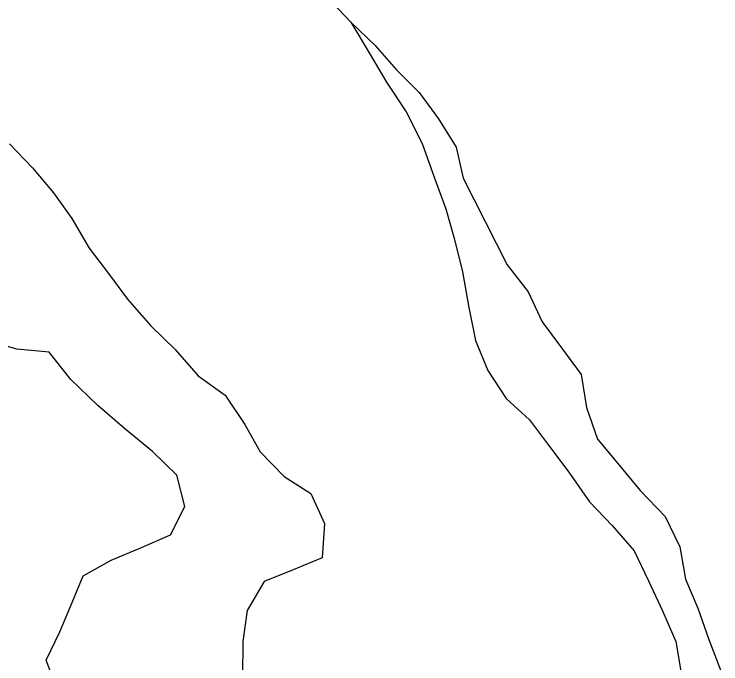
# Model space of a CAD drawing. Extents: x 203665 to 205970, y 4870865 to 4873745.
# Drawn here: x 203969.7 to 204083.1, y 4871725.1 to 4871829.3 of the extents above; entities that cross this region are included whole.
import ezdxf

# ---------------------------------------------------------------- set-up
doc = ezdxf.new("R2010")
doc.units = 0
doc.header["$LTSCALE"] = 1.5
doc.header["$MEASUREMENT"] = 0
doc.layers.add('HD-CURSO-PERENE', color=170, linetype='CONTINUOUS')
doc.layers.add('HD-LAGOS-PERENE', color=170, linetype='CONTINUOUS')

msp = doc.modelspace()

# ---------------------------------------------------------------- linework, layer by layer
at = {"layer": 'HD-CURSO-PERENE', "linetype": 'Continuous'}
for points in [[(204019.744301, 4871832.245408, 2.514704), (204023.714476, 4871827.985012, 2.514704), (204027.644604, 4871824.234653, 2.514704), (204031.014778, 4871820.364299, 2.514704), (204034.724913, 4871816.67395, 2.514704), (204037.785136, 4871812.49358, 2.514704), (204040.655411, 4871807.913187, 2.514704), (204041.755829, 4871802.982808, 2.514704), (204048.816768, 4871789.041649, 2.514704), (204052.156988, 4871784.721263, 2.514704), (204054.427318, 4871779.950869, 2.514704), (204057.507543, 4871775.740497, 2.514704), (204060.677767, 4871771.49012, 2.514704), (204061.528235, 4871766.209723, 2.514704), (204063.28863, 4871761.099317, 2.514704), (204066.578808, 4871757.228964, 2.514704), (204070.159019, 4871752.858569, 2.514704), (204074.169178, 4871748.738183, 2.514704), (204076.529514, 4871743.847778, 2.514704), (204077.399969, 4871738.687389, 2.514704), (204079.390305, 4871734.037011, 2.514704), (204081.150692, 4871729.00661, 2.514704), (204083.09107, 4871723.956204, 2.514704)], [(204023.714476, 4871827.985012, 2.205), (204026.69082, 4871823.04184, 2.205), (204029.45148, 4871818.332479, 2.205), (204032.605346, 4871813.603779, 2.205), (204035.205688, 4871808.503354, 2.205), (204037.086103, 4871803.112925, 2.205), (204038.986488, 4871798.022517, 2.205), (204040.356888, 4871793.102133, 2.205), (204041.657318, 4871787.921733, 2.205), (204042.65782, 4871782.2013, 2.205), (204043.708273, 4871776.9509, 2.205), (204045.718626, 4871772.110508, 2.205), (204048.668886, 4871767.630119, 2.205), (204052.408994, 4871764.189787, 2.205), (204055.459207, 4871760.129427, 2.205), (204058.709429, 4871755.839045, 2.205), (204062.039695, 4871751.058627, 2.205), (204065.679847, 4871747.248271, 2.205), (204069.160029, 4871743.227903, 2.205), (204071.460361, 4871738.417506, 2.205), (204073.740694, 4871733.607109, 2.205), (204075.861049, 4871728.686708, 2.205), (204076.721495, 4871723.616326, 2.205)]]:
    msp.add_polyline3d(points, dxfattribs=at)
at = {"layer": 'HD-LAGOS-PERENE', "linetype": 'Continuous'}
for points in [[(203968.979764, 4871808.47487, 2.244962), (203972.689914, 4871804.63451, 2.244962), (203976.020105, 4871800.614146, 2.244962), (203978.970328, 4871796.513785, 2.244962), (203981.780627, 4871791.723378, 2.244962), (203984.850835, 4871787.693019, 2.244962), (203987.931051, 4871783.572653, 2.244962), (203991.631246, 4871779.282261, 2.244962), (203995.571376, 4871775.5019, 2.244962), (203999.251566, 4871771.271513, 2.244962), (204003.601605, 4871768.161191, 2.244962), (204006.721877, 4871763.450782, 2.244962), (204009.192154, 4871759.100414, 2.244962), (204013.062307, 4871755.130041, 2.244962), (204017.312314, 4871752.399748, 2.244962), (204019.522652, 4871747.589353, 2.244962), (204019.143218, 4871742.078967, 2.244962), (204014.49369, 4871740.188939, 2.244962), (204009.834162, 4871738.308911, 2.244962), (204007.094787, 4871733.668642, 2.244962), (204006.425318, 4871728.698301, 2.244962), (204006.365873, 4871723.097902, 2.244962)], [(203976.68792, 4871720.848421, 2.244962), (203974.887555, 4871725.678808, 2.244962), (203977.056973, 4871730.239085, 2.244962), (203978.776469, 4871734.279335, 2.244962), (203980.805858, 4871739.219642, 2.244962), (203985.315334, 4871741.719717, 2.244962), (203990.154835, 4871743.759752, 2.244962), (203994.824349, 4871745.77979, 2.244962), (203997.11376, 4871750.330063, 2.244962), (203995.853344, 4871755.340451, 2.244962), (203991.933214, 4871759.11081, 2.244962), (203987.423126, 4871762.821179, 2.244962), (203983.173023, 4871766.521542, 2.244962), (203978.812882, 4871770.671939, 2.244962), (203975.332662, 4871775.082334, 2.244962), (203970.142937, 4871775.532485, 2.244962), (203965.313098, 4871776.912695, 2.244962)]]:
    msp.add_polyline3d(points, dxfattribs=at)

doc.saveas('drawing.dxf')
